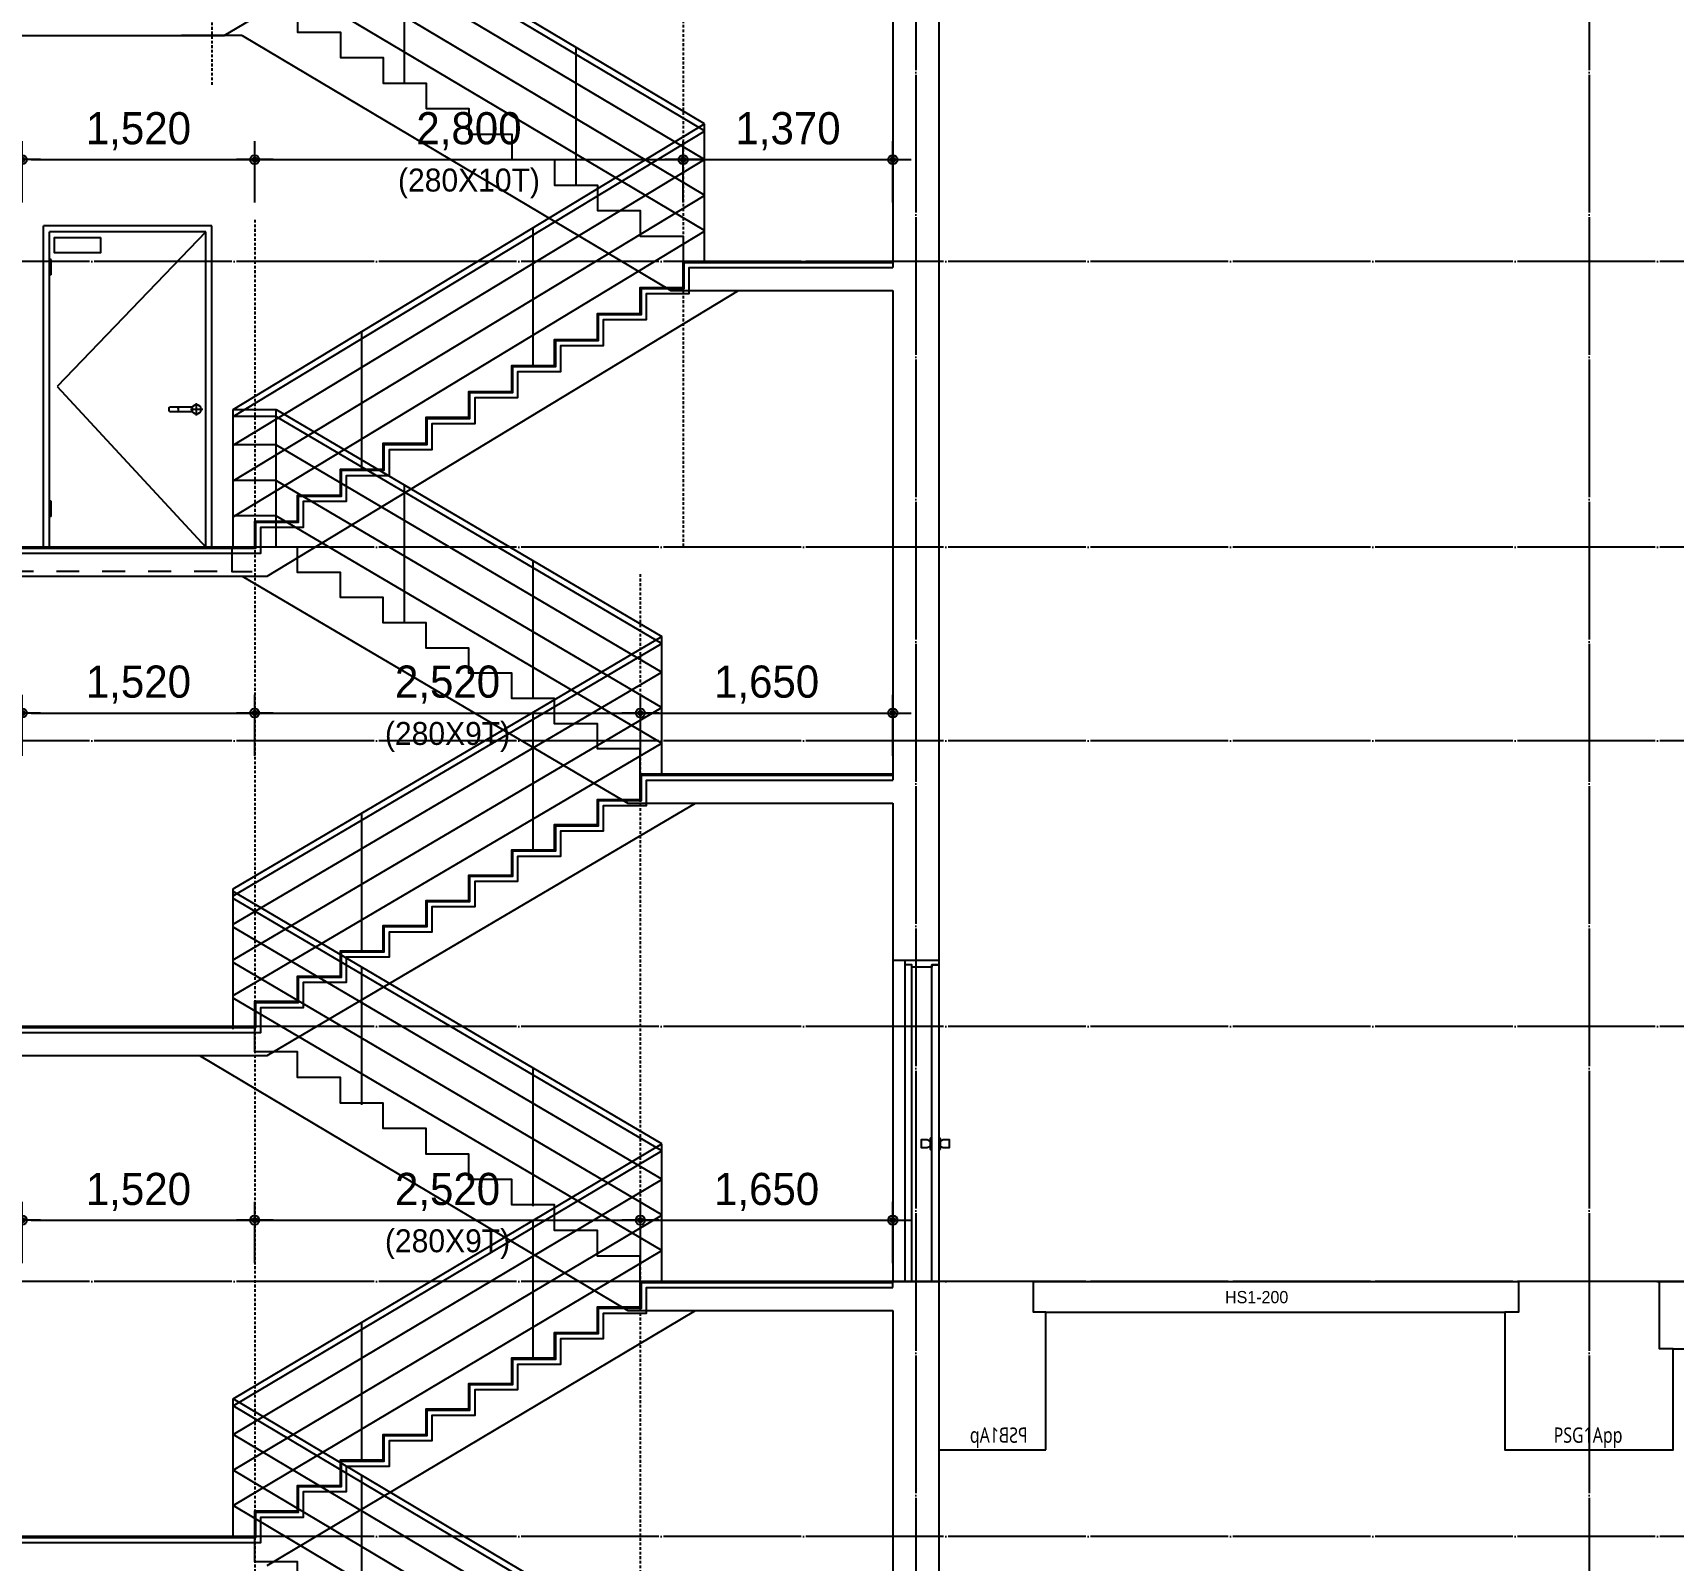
# Model space of a CAD drawing. Header units: millimetres. Extents: x 11948722 to 13111668, y -10771712 to -10232988.
# Drawn here: x 12600385 to 12611105, y -10493525 to -10483542 of the extents above; entities that cross this region are included whole.
import ezdxf
from ezdxf.enums import TextEntityAlignment as Align

# ---------------------------------------------------------------- set-up
doc = ezdxf.new("R2010")
doc.units = ezdxf.units.MM
doc.header["$LTSCALE"] = 150
doc.header["$MEASUREMENT"] = 0
for name, pattern in [('CEN', [6.2, 6, -0.1, 0, -0.1]), ('HIDDEN', [2, 1, -1]), ('Xref-계단단면도$0$H', [1, 0.6, -0.4])]:
    doc.linetypes.add(name, pattern=pattern)
doc.layers.get('0').update_dxf_attribs({"linetype": 'CONTINUOUS'})
doc.layers.get('Defpoints').update_dxf_attribs({"color": 117, "linetype": 'CONTINUOUS'})
for name, color, linetype in [('A-DOOR', 4, 'CONTINUOUS'), ('A-ELE-8', 8, 'CONTINUOUS'), ('A-중심선', 10, 'CEN'), ('CON-C', 2, 'CONTINUOUS'), ('ELE-8', 8, 'CONTINUOUS'), ('HID', 4, 'HIDDEN'), ('Xref-계단단면도$0$3 dim0', 7, 'CONTINUOUS'), ('Xref-계단단면도$0$A-CEIL', 6, 'CONTINUOUS'), ('Xref-계단단면도$0$A-DIM', 7, 'CONTINUOUS')]:
    doc.layers.add(name, color=color, linetype=linetype)
doc.styles.get("Standard").update_dxf_attribs({"font": 'NanumGothic.ttf'})
doc.styles.add('Xref-계단단면도$0$나눔고딕 Se', font='')
doc.styles.add('Xref-계단단면도$0$돋움', font='')
doc.styles.get('Xref-계단단면도$0$나눔고딕 Se').set_extended_font_data('Dotum')
doc.styles.get('Xref-계단단면도$0$돋움').set_extended_font_data('Dotum')
doc.dimstyles.new('Xref-계단단면도$0$A1-100', dxfattribs={"dimtxt": 3, "dimasz": 1, "dimexe": 2, "dimexo": 2, "dimgap": 1, "dimtad": 1, "dimdec": 0, "dimzin": 12, "dimdsep": 46, "dimlunit": 6, "dimtxsty": 'Xref-계단단면도$0$나눔고딕 Se', "dimblk1": 'Xref-계단단면도$0$DIMDOT', "dimblk2": 'Xref-계단단면도$0$DIMDOT', "dimsah": 1, "dimcen": -1, "dimdle": 2, "dimclrd": 256, "dimclre": 256, "dimclrt": 3, "dimadec": 0, "dimazin": 0, "dimtfac": 1, "dimtdec": 0, "dimtix": 1, "dimtmove": 2, "dimatfit": 3, "dimldrblk": 'Xref-계단단면도$0$DIMDOT', "dimfxl": 1, "dimtvp": 1, "dimtolj": 1, "dimtzin": 12, "dimlwd": -1, "dimlwe": -1, "dimarcsym": 0})

# ---------------------------------------------------------------- blocks, each defined once
blk = doc.blocks.new('*U136')
at = {"layer": 'A-DOOR'}
for p, q in [((-200, 0), (-200, 2070)), ((-155, 0), (-155, 2055)), ((-200, 0), (-25, 0))]:
    blk.add_line(p, q, dxfattribs=at)
for points in [[(10, 2100), (20, 2100), (20, 2070), (-25, 2070), (-25, 2055), (-155, 2055), (-155, 2070), (-200, 2070), (-200, 2100), (-190, 2100)], [(-35, 915), (-55, 925), (-95, 925), (-95, 875), (-55, 875), (-35, 885)], [(-25, 945), (-35, 935), (-35, 865), (-25, 855)], [(20, 945), (30, 935), (30, 865), (20, 855)], [(30, 885), (50, 875), (90, 875), (90, 925), (50, 925), (30, 915)]]:
    blk.add_lwpolyline(points, dxfattribs=at)
blk.add_lwpolyline([(20, 0), (-25, 0), (-25, 2070), (20, 2070)], close=True, dxfattribs=at)
blk = doc.blocks.new('Xref-계단단면도$0$DIMDOT')
at = {"color": 0}
blk.add_line((-2, 0), (2, 0), dxfattribs=at)
for radius in [0.5, 0.25]:
    blk.add_circle((0, 0), radius, dxfattribs=at)
blk = doc.blocks.new('*D1209')
at = {"layer": 'Defpoints', "color": 0, "lineweight": -3, "ltscale": 1200}
for p in [(12601835, -10484371), (12600315, -10484771), (12601835, -10484771)]:
    blk.add_point(p, dxfattribs=at)
at = {"layer": 'Xref-계단단면도$0$3 dim0'}
for p, q in [((12600315, -10484651), (12600315, -10484251)), ((12601835, -10484651), (12601835, -10484251)), ((12600375, -10484371), (12601775, -10484371))]:
    blk.add_line(p, q, dxfattribs=at)
at = {"layer": 'Xref-계단단면도$0$3 dim0', "ltscale": 1200, "xscale": 60, "yscale": 60, "zscale": 60, "rotation": 180}
blk.add_blockref('Xref-계단단면도$0$DIMDOT', (12600315, -10484371), dxfattribs=at)
at = {"layer": 'Xref-계단단면도$0$3 dim0', "ltscale": 1200, "xscale": 60, "yscale": 60, "zscale": 60}
blk.add_blockref('Xref-계단단면도$0$DIMDOT', (12601835, -10484371), dxfattribs=at)
at = {"layer": 'Xref-계단단면도$0$3 dim0', "color": 3, "ltscale": 1200, "insert": (12601075, -10484185), "char_height": 210, "attachment_point": 5, "style": 'Xref-계단단면도$0$나눔고딕 Se'}
blk.add_mtext('\\A1;1,520', dxfattribs=at)
blk = doc.blocks.new('*D1210')
at = {"layer": 'Defpoints', "color": 0, "lineweight": -3, "ltscale": 1200}
for p in [(12606005, -10484371), (12604635, -10484771), (12606005, -10484771)]:
    blk.add_point(p, dxfattribs=at)
at = {"layer": 'Xref-계단단면도$0$3 dim0'}
for p, q in [((12604635, -10484651), (12604635, -10484251)), ((12606005, -10484651), (12606005, -10484251)), ((12604695, -10484371), (12605945, -10484371))]:
    blk.add_line(p, q, dxfattribs=at)
at = {"layer": 'Xref-계단단면도$0$3 dim0', "ltscale": 1200, "xscale": 60, "yscale": 60, "zscale": 60, "rotation": 180}
blk.add_blockref('Xref-계단단면도$0$DIMDOT', (12604635, -10484371), dxfattribs=at)
at = {"layer": 'Xref-계단단면도$0$3 dim0', "ltscale": 1200, "xscale": 60, "yscale": 60, "zscale": 60}
blk.add_blockref('Xref-계단단면도$0$DIMDOT', (12606005, -10484371), dxfattribs=at)
at = {"layer": 'Xref-계단단면도$0$3 dim0', "color": 3, "ltscale": 1200, "insert": (12605320, -10484185), "char_height": 210, "attachment_point": 5, "style": 'Xref-계단단면도$0$나눔고딕 Se'}
blk.add_mtext('\\A1;1,370', dxfattribs=at)
blk = doc.blocks.new('*D1211')
at = {"layer": 'Defpoints', "color": 0, "lineweight": -3, "ltscale": 1200}
for p in [(12601835, -10491303), (12600315, -10491703), (12601835, -10491703)]:
    blk.add_point(p, dxfattribs=at)
at = {"layer": 'Xref-계단단면도$0$3 dim0'}
for p, q in [((12600315, -10491583), (12600315, -10491183)), ((12601835, -10491583), (12601835, -10491183)), ((12600375, -10491303), (12601775, -10491303))]:
    blk.add_line(p, q, dxfattribs=at)
at = {"layer": 'Xref-계단단면도$0$3 dim0', "ltscale": 1200, "xscale": 60, "yscale": 60, "zscale": 60, "rotation": 180}
blk.add_blockref('Xref-계단단면도$0$DIMDOT', (12600315, -10491303), dxfattribs=at)
at = {"layer": 'Xref-계단단면도$0$3 dim0', "ltscale": 1200, "xscale": 60, "yscale": 60, "zscale": 60}
blk.add_blockref('Xref-계단단면도$0$DIMDOT', (12601835, -10491303), dxfattribs=at)
at = {"layer": 'Xref-계단단면도$0$3 dim0', "color": 3, "ltscale": 1200, "insert": (12601075, -10491118), "char_height": 210, "attachment_point": 5, "style": 'Xref-계단단면도$0$나눔고딕 Se'}
blk.add_mtext('\\A1;1,520', dxfattribs=at)
blk = doc.blocks.new('*D1212')
at = {"layer": 'Defpoints', "color": 0, "lineweight": -3, "ltscale": 1200}
for p in [(12604355, -10491303), (12601835, -10491703), (12604355, -10491703)]:
    blk.add_point(p, dxfattribs=at)
at = {"layer": 'Xref-계단단면도$0$3 dim0'}
for p, q in [((12601835, -10491583), (12601835, -10491183)), ((12604355, -10491583), (12604355, -10491183)), ((12601895, -10491303), (12604295, -10491303))]:
    blk.add_line(p, q, dxfattribs=at)
at = {"layer": 'Xref-계단단면도$0$3 dim0', "ltscale": 1200, "xscale": 60, "yscale": 60, "zscale": 60, "rotation": 180}
blk.add_blockref('Xref-계단단면도$0$DIMDOT', (12601835, -10491303), dxfattribs=at)
at = {"layer": 'Xref-계단단면도$0$3 dim0', "ltscale": 1200, "xscale": 60, "yscale": 60, "zscale": 60}
blk.add_blockref('Xref-계단단면도$0$DIMDOT', (12604355, -10491303), dxfattribs=at)
at = {"layer": 'Xref-계단단면도$0$3 dim0', "color": 3, "ltscale": 1200, "char_height": 210, "attachment_point": 5, "style": 'Xref-계단단면도$0$나눔고딕 Se'}
for s, insert in [('\\A1;2,520', (12603095, -10491118)), ('\\H0.714286x;(280X9T)', (12603095, -10491460))]:
    blk.add_mtext(s, dxfattribs=dict(at, insert=insert))
blk = doc.blocks.new('*D1213')
at = {"layer": 'Defpoints', "color": 0, "lineweight": -3, "ltscale": 1200}
for p in [(12606005, -10491303), (12604355, -10491703), (12606005, -10491703)]:
    blk.add_point(p, dxfattribs=at)
at = {"layer": 'Xref-계단단면도$0$3 dim0'}
for p, q in [((12604355, -10491583), (12604355, -10491183)), ((12606005, -10491583), (12606005, -10491183)), ((12604415, -10491303), (12605945, -10491303))]:
    blk.add_line(p, q, dxfattribs=at)
at = {"layer": 'Xref-계단단면도$0$3 dim0', "ltscale": 1200, "xscale": 60, "yscale": 60, "zscale": 60, "rotation": 180}
blk.add_blockref('Xref-계단단면도$0$DIMDOT', (12604355, -10491303), dxfattribs=at)
at = {"layer": 'Xref-계단단면도$0$3 dim0', "ltscale": 1200, "xscale": 60, "yscale": 60, "zscale": 60}
blk.add_blockref('Xref-계단단면도$0$DIMDOT', (12606005, -10491303), dxfattribs=at)
at = {"layer": 'Xref-계단단면도$0$3 dim0', "color": 3, "ltscale": 1200, "insert": (12605180, -10491118), "char_height": 210, "attachment_point": 5, "style": 'Xref-계단단면도$0$나눔고딕 Se'}
blk.add_mtext('\\A1;1,650', dxfattribs=at)
blk = doc.blocks.new('*D1222')
at = {"layer": 'Defpoints', "color": 0, "lineweight": -3, "ltscale": 1200}
for p in [(12604635, -10484371), (12601835, -10484771), (12604635, -10484771)]:
    blk.add_point(p, dxfattribs=at)
at = {"layer": 'Xref-계단단면도$0$3 dim0'}
for p, q in [((12601835, -10484651), (12601835, -10484251)), ((12604635, -10484651), (12604635, -10484251)), ((12601895, -10484371), (12604575, -10484371))]:
    blk.add_line(p, q, dxfattribs=at)
at = {"layer": 'Xref-계단단면도$0$3 dim0', "ltscale": 1200, "xscale": 60, "yscale": 60, "zscale": 60, "rotation": 180}
blk.add_blockref('Xref-계단단면도$0$DIMDOT', (12601835, -10484371), dxfattribs=at)
at = {"layer": 'Xref-계단단면도$0$3 dim0', "ltscale": 1200, "xscale": 60, "yscale": 60, "zscale": 60}
blk.add_blockref('Xref-계단단면도$0$DIMDOT', (12604635, -10484371), dxfattribs=at)
at = {"layer": 'Xref-계단단면도$0$3 dim0', "color": 3, "ltscale": 1200, "char_height": 210, "attachment_point": 5, "style": 'Xref-계단단면도$0$나눔고딕 Se'}
for s, insert in [('\\A1;2,800', (12603235, -10484185)), ('\\H0.714286x;(280X10T)', (12603235, -10484527))]:
    blk.add_mtext(s, dxfattribs=dict(at, insert=insert))
blk = doc.blocks.new('A$C52377B3B')
at = {"layer": 'ELE-8', "ltscale": 300}
for p, q in [((-1100, 2100), (0, 2100)), ((-1100, 0), (-1100, 2100)), ((-1060, 2060), (-90, 1050)), ((-1060, 2060), (-40, 2060)), ((-1060, 0), (-1060, 2060)), ((-40, 0), (-40, 2060)), ((0, 0), (0, 2100)), ((-50, 1880), (-40, 1880)), ((-50, 1780), (-50, 1880)), ((-50, 1780), (-40, 1780)), ((-90, 1050), (-1060, 0)), ((-1040, 900), (-960, 900)), ((-1000, 860), (-1000, 940)), ((-974, 915), (-824, 915)), ((-974, 885), (-824, 885)), ((-50, 300), (-40, 300)), ((-50, 200), (-50, 300)), ((-50, 200), (-40, 200)), ((-1100, 0), (0, 0))]:
    blk.add_line(p, q, dxfattribs=at)
blk.add_lwpolyline([(-372, 2023), (-372, 1924, 0.414214), (-371, 1923), (-72, 1923, 0.414214), (-72, 1924), (-72, 2023, 0.414214), (-72, 2023), (-371, 2023, 0.414214)], format="xyb", close=True, dxfattribs=at)
blk.add_circle((-1000, 900), 30, dxfattribs=at)
for start, end in [(150, 210), (330, 30)]:
    blk.add_arc((-850, 900), 30, start, end, dxfattribs=at)
blk = doc.blocks.new('*D1314')
at = {"layer": 'Defpoints', "color": 0, "lineweight": -3, "ltscale": 1200}
for p in [(12601835, -10487988), (12600315, -10488388), (12601835, -10488388)]:
    blk.add_point(p, dxfattribs=at)
at = {"layer": 'Xref-계단단면도$0$3 dim0'}
for p, q in [((12600315, -10488268), (12600315, -10487868)), ((12601835, -10488268), (12601835, -10487868)), ((12600375, -10487988), (12601775, -10487988))]:
    blk.add_line(p, q, dxfattribs=at)
at = {"layer": 'Xref-계단단면도$0$3 dim0', "ltscale": 1200, "xscale": 60, "yscale": 60, "zscale": 60, "rotation": 180}
blk.add_blockref('Xref-계단단면도$0$DIMDOT', (12600315, -10487988), dxfattribs=at)
at = {"layer": 'Xref-계단단면도$0$3 dim0', "ltscale": 1200, "xscale": 60, "yscale": 60, "zscale": 60}
blk.add_blockref('Xref-계단단면도$0$DIMDOT', (12601835, -10487988), dxfattribs=at)
at = {"layer": 'Xref-계단단면도$0$3 dim0', "color": 3, "ltscale": 1200, "insert": (12601075, -10487802), "char_height": 210, "attachment_point": 5, "style": 'Xref-계단단면도$0$나눔고딕 Se'}
blk.add_mtext('\\A1;1,520', dxfattribs=at)
blk = doc.blocks.new('*D1315')
at = {"layer": 'Defpoints', "color": 0, "lineweight": -3, "ltscale": 1200}
for p in [(12606005, -10487988), (12604355, -10488388), (12606005, -10488388)]:
    blk.add_point(p, dxfattribs=at)
at = {"layer": 'Xref-계단단면도$0$3 dim0'}
for p, q in [((12604355, -10488268), (12604355, -10487868)), ((12606005, -10488268), (12606005, -10487868)), ((12604415, -10487988), (12605945, -10487988))]:
    blk.add_line(p, q, dxfattribs=at)
at = {"layer": 'Xref-계단단면도$0$3 dim0', "ltscale": 1200, "xscale": 60, "yscale": 60, "zscale": 60, "rotation": 180}
blk.add_blockref('Xref-계단단면도$0$DIMDOT', (12604355, -10487988), dxfattribs=at)
at = {"layer": 'Xref-계단단면도$0$3 dim0', "ltscale": 1200, "xscale": 60, "yscale": 60, "zscale": 60}
blk.add_blockref('Xref-계단단면도$0$DIMDOT', (12606005, -10487988), dxfattribs=at)
at = {"layer": 'Xref-계단단면도$0$3 dim0', "color": 3, "ltscale": 1200, "insert": (12605180, -10487802), "char_height": 210, "attachment_point": 5, "style": 'Xref-계단단면도$0$나눔고딕 Se'}
blk.add_mtext('\\A1;1,650', dxfattribs=at)
blk = doc.blocks.new('*D1313')
at = {"layer": 'Defpoints', "color": 0, "lineweight": -3, "ltscale": 1200}
for p in [(12604355, -10487988), (12601835, -10488388), (12604355, -10488388)]:
    blk.add_point(p, dxfattribs=at)
at = {"layer": 'Xref-계단단면도$0$3 dim0'}
for p, q in [((12601835, -10488268), (12601835, -10487868)), ((12604355, -10488268), (12604355, -10487868)), ((12601895, -10487988), (12604295, -10487988))]:
    blk.add_line(p, q, dxfattribs=at)
at = {"layer": 'Xref-계단단면도$0$3 dim0', "ltscale": 1200, "xscale": 60, "yscale": 60, "zscale": 60, "rotation": 180}
blk.add_blockref('Xref-계단단면도$0$DIMDOT', (12601835, -10487988), dxfattribs=at)
at = {"layer": 'Xref-계단단면도$0$3 dim0', "ltscale": 1200, "xscale": 60, "yscale": 60, "zscale": 60}
blk.add_blockref('Xref-계단단면도$0$DIMDOT', (12604355, -10487988), dxfattribs=at)
at = {"layer": 'Xref-계단단면도$0$3 dim0', "color": 3, "ltscale": 1200, "char_height": 210, "attachment_point": 5, "style": 'Xref-계단단면도$0$나눔고딕 Se'}
for s, insert in [('\\A1;2,520', (12603095, -10487802)), ('\\H0.714286x;(280X9T)', (12603095, -10488144))]:
    blk.add_mtext(s, dxfattribs=dict(at, insert=insert))
blk = doc.blocks.new('PSB1Ap')
at = {"layer": 'CON-C', "ltscale": 1200, "flags": 128}
blk.add_lwpolyline([(-350, 0), (-350, 900), (-270, 900), (-270, 1100), (350, 1100), (350, 0)], close=True, dxfattribs=at)
at = {"layer": 'Defpoints', "color": 1, "width": 0.8}
blk.add_text('PSB1Ap', height=99.8, dxfattribs=at).set_placement((-231, 96), align=Align.MIDDLE_LEFT)
blk = doc.blocks.new('PSG1App')
at = {"layer": 'CON-C', "ltscale": 1200, "flags": 128}
blk.add_lwpolyline([(-460, 1100), (-460, 900), (-550, 900), (-550, 0), (550, 0), (550, 660), (460, 660), (460, 1100)], close=True, dxfattribs=at)
at = {"layer": 'Defpoints', "color": 1, "width": 0.8}
blk.add_text('PSG1App', height=99.8, dxfattribs=at).set_placement((-231, 96), align=Align.MIDDLE_LEFT)

msp = doc.modelspace()

# ---------------------------------------------------------------- linework, layer by layer
at = {"layer": 'A-ELE-8'}
msp.add_line((12606004.7, -10489603.5), (12606004.7, -10491703.5), dxfattribs=at)
at = {"layer": 'A-중심선'}
for p, q in [((12606154.7, -10458703.5), (12606154.7, -10505384.5)), ((12610554.7, -10458703.5), (12610554.7, -10505384.5)), ((12612846.5, -10485036.9), (12595220.5, -10485036.9)), ((12612846.5, -10486903.5), (12595220.5, -10486903.5)), ((12612846.5, -10488170.2), (12595220.5, -10488170.2)), ((12612846.5, -10490036.9), (12595220.5, -10490036.9)), ((12612846.5, -10491703.5), (12595220.5, -10491703.5)), ((12612846.5, -10493370.2), (12595220.5, -10493370.2))]:
    msp.add_line(p, q, dxfattribs=at)
at = {"layer": 'CON-C', "ltscale": 1200}
for p, q in [((12606304.7, -10481703.5), (12606304.7, -10489603.5)), ((12601635.9, -10483560.2), (12604435.9, -10481893.5)), ((12606004.7, -10481893.5), (12606004.7, -10485076.9)), ((12600254.7, -10483560.2), (12601635.9, -10483560.2)), ((12601916.6, -10487093.6), (12604996.6, -10485226.9)), ((12604996.6, -10485226.9), (12606004.7, -10485226.9)), ((12606004.7, -10485226.9), (12606004.7, -10488427.8)), ((12600254.7, -10487093.6), (12601916.6, -10487093.6)), ((12601915.6, -10490226.9), (12604715.6, -10488577.8)), ((12604715.6, -10488577.8), (12606004.7, -10488577.8)), ((12606004.7, -10488577.8), (12606004.7, -10489603.5)), ((12606004.7, -10489603.5), (12606304.7, -10489603.5)), ((12600254.7, -10490226.9), (12601915.6, -10490226.9)), ((12606004.7, -10491743.5), (12606004.7, -10491703.5)), ((12606004.7, -10491703.5), (12606304.7, -10491703.5)), ((12606304.7, -10491703.5), (12606304.7, -10499603.5)), ((12606924.7, -10491703.5), (12610094.7, -10491703.5)), ((12611014.7, -10491703.5), (12612846.5, -10491703.5)), ((12601915.9, -10493560.2), (12604715.9, -10491893.5)), ((12604715.9, -10491893.5), (12606004.7, -10491893.5)), ((12606004.7, -10491893.5), (12606004.7, -10495076.9)), ((12607004.7, -10491903.5), (12610004.7, -10491903.5))]:
    msp.add_line(p, q, dxfattribs=at)
at = {"layer": 'CON-C', "ltscale": 1200, "flags": 128}
for points in [[(12600254.7, -10486943.6), (12601874.7, -10486943.6), (12601874.7, -10486773.9), (12602154.7, -10486773.9), (12602154.7, -10486604.2), (12602434.7, -10486604.2), (12602434.7, -10486434.5), (12602714.7, -10486434.5), (12602714.7, -10486264.8), (12602994.7, -10486264.8), (12602994.7, -10486095.1), (12603274.7, -10486095.1), (12603274.7, -10485925.4), (12603554.7, -10485925.4), (12603554.7, -10485755.7), (12603834.7, -10485755.7), (12603834.7, -10485586), (12604114.7, -10485586), (12604114.7, -10485416.3), (12604394.7, -10485416.3), (12604394.7, -10485246.6), (12604674.7, -10485246.6), (12604674.7, -10485076.9), (12606004.7, -10485076.9)], [(12600254.7, -10490076.9), (12601874.7, -10490076.9), (12601874.7, -10489912), (12602154.7, -10489912), (12602154.7, -10489747.1), (12602434.7, -10489747.1), (12602434.7, -10489582.2), (12602714.7, -10489582.2), (12602714.7, -10489417.2), (12602994.7, -10489417.2), (12602994.7, -10489252.3), (12603274.7, -10489252.3), (12603274.7, -10489087.4), (12603554.7, -10489087.4), (12603554.7, -10488922.5), (12603834.7, -10488922.5), (12603834.7, -10488757.6), (12604114.7, -10488757.6), (12604114.7, -10488592.7), (12604394.7, -10488592.7), (12604394.7, -10488427.8), (12606004.7, -10488427.8)], [(12600254.7, -10493410.2), (12601874.7, -10493410.2), (12601874.7, -10493243.5), (12602154.7, -10493243.5), (12602154.7, -10493076.8), (12602434.7, -10493076.8), (12602434.7, -10492910.2), (12602714.7, -10492910.2), (12602714.7, -10492743.5), (12602994.7, -10492743.5), (12602994.7, -10492576.8), (12603274.7, -10492576.8), (12603274.7, -10492410.2), (12603554.7, -10492410.2), (12603554.7, -10492243.5), (12603834.7, -10492243.5), (12603834.7, -10492076.8), (12604114.7, -10492076.8), (12604114.7, -10491910.2), (12604394.7, -10491910.2), (12604394.7, -10491743.5), (12606004.7, -10491743.5)]]:
    msp.add_lwpolyline(points, dxfattribs=at)
at = {"layer": 'CON-C', "ltscale": 1200}
msp.add_lwpolyline([(12611104.7, -10492143.5), (12612846.5, -10492143.5)], dxfattribs=at)
at = {"layer": 'Defpoints', "ltscale": 1200, "flags": 128}
msp.add_lwpolyline([(12601684.7, -10486903.5), (12601684.7, -10487061.9), (12601818.8, -10487061.9)], dxfattribs=at)
at = {"layer": 'ELE-8', "ltscale": 300}
for p, q in [((12604774.7, -10484136.9), (12601974.7, -10482470.2)), ((12604774.7, -10484183.4), (12601974.7, -10482516.7)), ((12604774.7, -10484369.6), (12601974.7, -10482702.9)), ((12604774.7, -10484602.4), (12601974.7, -10482935.7)), ((12602814.7, -10483870.2), (12602814.7, -10482970.2)), ((12604774.7, -10484835.1), (12601974.7, -10483168.4)), ((12601753.4, -10483560.2), (12601355.9, -10483560.2)), ((12601753.4, -10483560.2), (12604553.4, -10485226.9)), ((12603934.7, -10484536.9), (12603934.7, -10483636.9)), ((12604774.7, -10485036.9), (12604774.7, -10484136.9)), ((12604553.4, -10485226.9), (12606004.7, -10485226.9)), ((12601694.7, -10486003.6), (12601974.7, -10486003.6)), ((12601974.7, -10486050), (12601694.7, -10486050)), ((12601974.7, -10486003.6), (12604494.7, -10487487.8)), ((12601974.7, -10486903.6), (12601974.7, -10486003.6)), ((12601974.7, -10486050), (12604494.7, -10487534.2)), ((12601974.7, -10486235.7), (12601694.7, -10486235.7)), ((12601974.7, -10486235.7), (12604494.7, -10487719.9)), ((12601974.7, -10486467.8), (12601694.7, -10486467.8)), ((12601974.7, -10486467.8), (12604494.7, -10487952)), ((12602814.7, -10487398.3), (12602814.7, -10486498.3)), ((12601974.7, -10486699.9), (12601694.7, -10486699.9)), ((12601974.7, -10486699.9), (12604494.7, -10488184.1)), ((12603654.7, -10487893), (12603654.7, -10486993)), ((12600454.7, -10487093.6), (12601753.8, -10487093.6)), ((12601753.8, -10487093.6), (12604273.8, -10488577.8)), ((12604494.7, -10488387.8), (12604494.7, -10487487.8)), ((12604273.8, -10488577.8), (12606004.7, -10488577.8)), ((12604494.7, -10490803.6), (12601694.7, -10489154.4)), ((12601694.7, -10490054.4), (12601694.7, -10489154.4)), ((12604494.7, -10490850), (12601694.7, -10489200.9)), ((12604494.7, -10491035.7), (12601694.7, -10489386.5)), ((12604494.7, -10491267.8), (12601694.7, -10489618.7)), ((12602534.7, -10490549.2), (12602534.7, -10489649.2)), ((12604494.7, -10491499.9), (12601694.7, -10489850.8)), ((12600454.7, -10490226.9), (12601473.4, -10490226.9)), ((12601473.4, -10490226.9), (12604273.4, -10491893.5)), ((12603654.7, -10491210.6), (12603654.7, -10490310.6)), ((12604494.7, -10491703.6), (12604494.7, -10490803.6)), ((12604273.4, -10491893.5), (12606004.7, -10491893.5)), ((12604494.7, -10494136.8), (12601694.7, -10492470.2)), ((12601694.7, -10493370.2), (12601694.7, -10492470.2)), ((12604494.7, -10494183.4), (12601694.7, -10492516.7)), ((12604494.7, -10494369.6), (12601694.7, -10492702.9)), ((12604494.7, -10494602.3), (12601694.7, -10492935.7)), ((12602534.7, -10493870.2), (12602534.7, -10492970.2)), ((12604494.7, -10494835.1), (12601694.7, -10493168.4))]:
    msp.add_line(p, q, dxfattribs=at)
at = {"layer": 'ELE-8', "ltscale": 300, "flags": 128}
for points in [[(12600734.7, -10483370.2), (12602114.7, -10483370.2), (12602114.7, -10483536.9), (12602394.7, -10483536.9), (12602394.7, -10483703.5), (12602674.7, -10483703.5), (12602674.7, -10483870.2), (12602954.7, -10483870.2), (12602954.7, -10484036.9), (12603234.7, -10484036.9), (12603234.7, -10484203.5), (12603514.7, -10484203.5), (12603514.7, -10484370.2), (12603794.7, -10484370.2), (12603794.7, -10484536.9), (12604074.7, -10484536.9), (12604074.7, -10484703.5), (12604354.7, -10484703.5), (12604354.7, -10484870.2), (12604634.7, -10484870.2), (12604634.7, -10485036.9), (12606004.7, -10485036.9)], [(12606004.7, -10488387.8), (12604354.7, -10488387.8), (12604354.7, -10488222.9), (12604074.7, -10488222.9), (12604074.7, -10488057.9), (12603794.7, -10488057.9), (12603794.7, -10487893), (12603514.7, -10487893), (12603514.7, -10487728.1), (12603234.7, -10487728.1), (12603234.7, -10487563.2), (12602954.7, -10487563.2), (12602954.7, -10487398.3), (12602674.7, -10487398.3), (12602674.7, -10487233.4), (12602394.7, -10487233.4), (12602394.7, -10487068.5), (12602114.7, -10487068.5), (12602114.7, -10486903.6), (12600454.7, -10486903.6)], [(12606004.7, -10491703.5), (12604354.7, -10491703.5), (12604354.7, -10491536.9), (12604074.7, -10491536.9), (12604074.7, -10491370.2), (12603794.7, -10491370.2), (12603794.7, -10491203.5), (12603514.7, -10491203.5), (12603514.7, -10491036.9), (12603234.7, -10491036.9), (12603234.7, -10490870.2), (12602954.7, -10490870.2), (12602954.7, -10490703.5), (12602674.7, -10490703.5), (12602674.7, -10490536.9), (12602394.7, -10490536.9), (12602394.7, -10490370.2), (12602114.7, -10490370.2), (12602114.7, -10490203.5), (12601834.7, -10490203.5), (12601834.7, -10490036.9), (12600454.7, -10490036.9)], [(12606004.7, -10495036.8), (12604354.7, -10495036.8), (12604354.7, -10494870.1), (12604074.7, -10494870.1), (12604074.7, -10494703.5), (12603794.7, -10494703.5), (12603794.7, -10494536.8), (12603514.7, -10494536.8), (12603514.7, -10494370.1), (12603234.7, -10494370.1), (12603234.7, -10494203.5), (12602954.7, -10494203.5), (12602954.7, -10494036.8), (12602674.7, -10494036.8), (12602674.7, -10493870.1), (12602394.7, -10493870.1), (12602394.7, -10493703.5), (12602114.7, -10493703.5), (12602114.7, -10493536.8), (12601834.7, -10493536.8), (12601834.7, -10493370.1), (12600454.7, -10493370.1)]]:
    msp.add_lwpolyline(points, dxfattribs=at)
at = {"layer": 'HID'}
msp.add_line((12601588.7, -10487063.5), (12595220.5, -10487063.5), dxfattribs=at)
at = {"layer": 'Xref-계단단면도$0$A-CEIL', "ltscale": 1200}
for p, q in [((12601694.7, -10486003.6), (12604774.7, -10484136.9)), ((12604774.7, -10485036.9), (12604774.7, -10484136.9)), ((12601694.7, -10486050.3), (12604774.7, -10484183.7)), ((12601694.7, -10486237.4), (12604774.7, -10484370.8)), ((12601694.7, -10486471.3), (12604774.7, -10484604.6)), ((12601694.7, -10486705.2), (12604774.7, -10484838.5)), ((12603654.7, -10485715.7), (12603654.7, -10484815.7)), ((12602534.7, -10486391.4), (12602534.7, -10485491.4)), ((12601694.7, -10486903.6), (12601694.7, -10486003.6)), ((12601694.7, -10489136.9), (12604494.7, -10487487.8)), ((12601694.7, -10489183.3), (12604494.7, -10487534.2)), ((12604494.7, -10488387.8), (12604494.7, -10487487.8)), ((12601694.7, -10489369), (12604494.7, -10487719.9)), ((12601694.7, -10489601.1), (12604494.7, -10487952)), ((12603654.7, -10488882.5), (12603654.7, -10487982.5)), ((12601694.7, -10489833.2), (12604494.7, -10488184.1)), ((12602534.7, -10489543.9), (12602534.7, -10488643.9)), ((12601694.7, -10490036.9), (12601694.7, -10489136.9)), ((12601694.7, -10492470.2), (12604494.7, -10490803.5)), ((12604494.7, -10491703.5), (12604494.7, -10490803.5)), ((12601694.7, -10492516.7), (12604494.7, -10490850)), ((12601694.7, -10492702.9), (12604494.7, -10491036.2)), ((12601694.7, -10492935.7), (12604494.7, -10491269)), ((12603654.7, -10492203.5), (12603654.7, -10491303.5)), ((12601694.7, -10493168.4), (12604494.7, -10491501.7)), ((12602534.7, -10492870.2), (12602534.7, -10491970.2)), ((12601694.7, -10493370.2), (12601694.7, -10492470.2))]:
    msp.add_line(p, q, dxfattribs=at)
at = {"layer": 'Xref-계단단면도$0$A-CEIL', "ltscale": 1200, "flags": 128}
for points in [[(12600254.7, -10486903.6), (12601834.7, -10486903.6), (12601834.7, -10486733.9), (12602114.7, -10486733.9), (12602114.7, -10486564.2), (12602394.7, -10486564.2), (12602394.7, -10486394.5), (12602674.7, -10486394.5), (12602674.7, -10486224.8), (12602954.7, -10486224.8), (12602954.7, -10486055.1), (12603234.7, -10486055.1), (12603234.7, -10485885.4), (12603514.7, -10485885.4), (12603514.7, -10485715.7), (12603794.7, -10485715.7), (12603794.7, -10485546), (12604074.7, -10485546), (12604074.7, -10485376.3), (12604354.7, -10485376.3), (12604354.7, -10485206.6), (12604634.7, -10485206.6), (12604634.7, -10485036.9), (12606004.7, -10485036.9)], [(12600254.7, -10486910.6), (12601841.7, -10486910.6), (12601841.7, -10486740.9), (12602121.7, -10486740.9), (12602121.7, -10486571.2), (12602401.7, -10486571.2), (12602401.7, -10486401.5), (12602681.7, -10486401.5), (12602681.7, -10486231.8), (12602961.7, -10486231.8), (12602961.7, -10486062.1), (12603241.7, -10486062.1), (12603241.7, -10485892.4), (12603521.7, -10485892.4), (12603521.7, -10485722.7), (12603801.7, -10485722.7), (12603801.7, -10485553), (12604081.7, -10485553), (12604081.7, -10485383.3), (12604361.7, -10485383.3), (12604361.7, -10485213.6), (12604641.7, -10485213.6), (12604641.7, -10485043.9), (12606004.7, -10485043.9)], [(12600254.7, -10490036.9), (12601834.7, -10490036.9), (12601834.7, -10489872), (12602114.7, -10489872), (12602114.7, -10489707.1), (12602394.7, -10489707.1), (12602394.7, -10489542.2), (12602674.7, -10489542.2), (12602674.7, -10489377.2), (12602954.7, -10489377.2), (12602954.7, -10489212.3), (12603234.7, -10489212.3), (12603234.7, -10489047.4), (12603514.7, -10489047.4), (12603514.7, -10488882.5), (12603794.7, -10488882.5), (12603794.7, -10488717.6), (12604074.7, -10488717.6), (12604074.7, -10488552.7), (12604354.7, -10488552.7), (12604354.7, -10488387.8), (12606004.7, -10488387.8)], [(12600254.7, -10490043.9), (12601841.7, -10490043.9), (12601841.7, -10489879), (12602121.7, -10489879), (12602121.7, -10489714.1), (12602401.7, -10489714.1), (12602401.7, -10489549.2), (12602681.7, -10489549.2), (12602681.7, -10489384.2), (12602961.7, -10489384.2), (12602961.7, -10489219.3), (12603241.7, -10489219.3), (12603241.7, -10489054.4), (12603521.7, -10489054.4), (12603521.7, -10488889.5), (12603801.7, -10488889.5), (12603801.7, -10488724.6), (12604081.7, -10488724.6), (12604081.7, -10488559.7), (12604361.7, -10488559.7), (12604361.7, -10488394.8), (12606004.7, -10488394.8)], [(12600254.7, -10493370.2), (12601834.7, -10493370.2), (12601834.7, -10493203.5), (12602114.7, -10493203.5), (12602114.7, -10493036.8), (12602394.7, -10493036.8), (12602394.7, -10492870.2), (12602674.7, -10492870.2), (12602674.7, -10492703.5), (12602954.7, -10492703.5), (12602954.7, -10492536.8), (12603234.7, -10492536.8), (12603234.7, -10492370.2), (12603514.7, -10492370.2), (12603514.7, -10492203.5), (12603794.7, -10492203.5), (12603794.7, -10492036.8), (12604074.7, -10492036.8), (12604074.7, -10491870.2), (12604354.7, -10491870.2), (12604354.7, -10491703.5), (12606004.7, -10491703.5)], [(12600254.7, -10493377.2), (12601841.7, -10493377.2), (12601841.7, -10493210.5), (12602121.7, -10493210.5), (12602121.7, -10493043.8), (12602401.7, -10493043.8), (12602401.7, -10492877.2), (12602681.7, -10492877.2), (12602681.7, -10492710.5), (12602961.7, -10492710.5), (12602961.7, -10492543.8), (12603241.7, -10492543.8), (12603241.7, -10492377.2), (12603521.7, -10492377.2), (12603521.7, -10492210.5), (12603801.7, -10492210.5), (12603801.7, -10492043.8), (12604081.7, -10492043.8), (12604081.7, -10491877.2), (12604361.7, -10491877.2), (12604361.7, -10491710.5), (12606004.7, -10491710.5)]]:
    msp.add_lwpolyline(points, dxfattribs=at)
at = {"layer": 'Xref-계단단면도$0$A-DIM', "color": 135, "linetype": 'Xref-계단단면도$0$H', "ltscale": 0.2}
for p, q in [((12601554.7, -10466853.5), (12601554.7, -10483883.9)), ((12604634.7, -10483370.2), (12604634.7, -10486903.5)), ((12601834.7, -10484764), (12601834.7, -10500695.5)), ((12604354.7, -10487079.7), (12604354.7, -10499839.7))]:
    msp.add_line(p, q, dxfattribs=at)

# ---------------------------------------------------------------- block references
at = {"layer": 'A-DOOR'}
msp.add_blockref('*U136', (12606284.7, -10491703.5, 94135), dxfattribs=at)
at = {"layer": 'CON-C', "ltscale": 1200, "xscale": -1}
for name, p, rotation in [('A$C52377B3B', (12600454.7, -10486903.5), 359.9999999986173), ('PSB1Ap', (12606654.7, -10492803.5), 359.999999999763)]:
    msp.add_blockref(name, p, dxfattribs=dict(at, rotation=rotation))
at = {"layer": 'CON-C', "ltscale": 1200}
msp.add_blockref('PSG1App', (12610554.7, -10492803.5), dxfattribs=at)

# ---------------------------------------------------------------- texts
at = {"layer": 'Defpoints', "style": 'Xref-계단단면도$0$돋움'}
msp.add_text('HS1-200', height=80, dxfattribs=at).set_placement((12608176.1, -10491845.6))

# ---------------------------------------------------------------- dimensions: what is measured, and where the dimension line sits
at = {"layer": 'Xref-계단단면도$0$3 dim0'}
for base, p1, p2, picture, middle in [((12601834.7, -10484370.6), (12600314.7, -10484770.6), (12601834.7, -10484770.6), '*D1209', (12601074.7, -10484185.2)), ((12606004.7, -10484370.6), (12604634.7, -10484770.6), (12606004.7, -10484770.6), '*D1210', (12605319.7, -10484185.2)), ((12601834.7, -10487987.8), (12600314.7, -10488387.8), (12601834.7, -10488387.8), '*D1314', (12601074.7, -10487802.4)), ((12606004.7, -10487987.8), (12604354.7, -10488387.8), (12606004.7, -10488387.8), '*D1315', (12605179.7, -10487802.4)), ((12601834.7, -10491303.5), (12600314.7, -10491703.5), (12601834.7, -10491703.5), '*D1211', (12601074.7, -10491118.1)), ((12606004.7, -10491303.5), (12604354.7, -10491703.5), (12606004.7, -10491703.5), '*D1213', (12605179.7, -10491118.1))]:
    dim = msp.add_linear_dim(base=base, p1=p1, p2=p2, dimstyle='Xref-계단단면도$0$A1-100', override={"dimscale": 60, "dimtxt": 3.5, "dimblk1": 'Xref-계단단면도$0$DIMDOT', "dimblk2": 'Xref-계단단면도$0$DIMDOT'}, dxfattribs=at)
    dim.commit()
    dim.dimension.update_dxf_attribs({"geometry": picture, "text_midpoint": middle})
for base, p1, p2, text, picture, middle in [((12604634.7, -10484370.6), (12601834.7, -10484770.6), (12604634.7, -10484770.6), '<>\\X\\H0.714286x;(280X10T)', '*D1222', (12603234.7, -10484370.6)), ((12604354.7, -10487987.8), (12601834.7, -10488387.8), (12604354.7, -10488387.8), '<>\\X\\H0.714286x;(280X9T)', '*D1313', (12603094.7, -10487987.8)), ((12604354.7, -10491303.5), (12601834.7, -10491703.5), (12604354.7, -10491703.5), '<>\\X\\H0.714286x;(280X9T)', '*D1212', (12603094.7, -10491303.5))]:
    dim = msp.add_linear_dim(base=base, p1=p1, p2=p2, text=text, dimstyle='Xref-계단단면도$0$A1-100', override={"dimscale": 60, "dimtxt": 3.5, "dimtxsty": 'Xref-계단단면도$0$나눔고딕 Se', "dimblk1": 'Xref-계단단면도$0$DIMDOT', "dimblk2": 'Xref-계단단면도$0$DIMDOT'}, dxfattribs=at)
    dim.commit()
    dim.dimension.update_dxf_attribs({"geometry": picture, "text_midpoint": middle})

doc.saveas('drawing.dxf')
